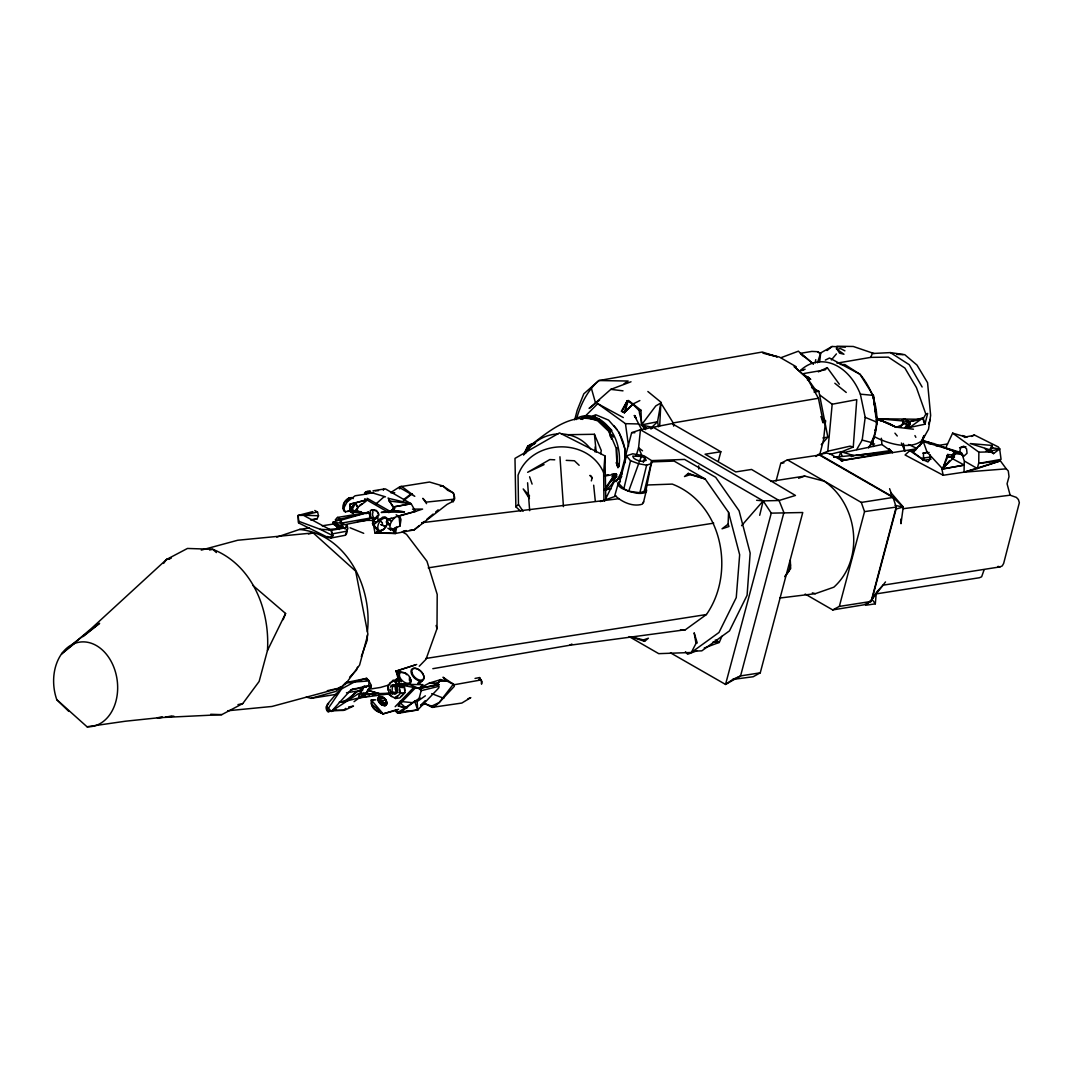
<?xml version="1.0" encoding="UTF-8"?>
<svg xmlns="http://www.w3.org/2000/svg" width="1073" height="1073" viewBox="0 0 1073 1073"><rect width="100%" height="100%" fill="white"/><g stroke="black" fill="none" stroke-linecap="round" stroke-linejoin="round"><path stroke-width="1.5" d="M419.248 666.226L425.994 659.291L436.993 628.684L437.207 594.442L426.96 561.259L406.493 534.314L402.201 531.846M916.168 449.681L909.797 450.687L905.075 454.965L943.207 475.259L964.05 472.174L964.265 460.988L961.609 452.739L943.569 447.267L962.897 454.684L955.815 453.651L952.623 457.071M367.342 635.042L367.288 639.991L361.306 656.596M367.368 631.742C372.747 588.165 347.035 534.18 299.528 529.445L276.794 537.13M945.89 447.481L952.636 433.143L978.871 452.162L978.75 462.825L977.315 468.525L964.05 472.174L1006.259 468.847L1008.285 470.98L1009.022 476.64L1007.064 483.802L1010.149 495.19L1016.386 497.403L1018.398 499.535L1019.35 502.687L1003.657 563.419L1002.236 565.927L999.956 566.906L883.24 585.147M328.687 703.633L326.205 706.691A4.346 3.179 82.6 0 0 326.889 710.447L331.396 711.426L350.978 689.818L366.161 686.988L368.897 685.473L368.964 680.939L366.698 678.324L345.895 682.616L341.013 687.324L341.536 688.92L326.889 710.447L328.043 711.721L336.117 709.79M343.44 524.965L341.254 523.141L341.308 520.083L338.894 517.91L337.499 517.441L335.259 519.828L337.982 520.405L338.894 517.91L342.488 527.916M868.634 447.843C874.857 439.729 876.896 428.717 876.802 418.564L872.953 395.012L859.983 374.262L844.88 364.565L840.159 364.431M728.098 524.187L722.049 528.801L728.969 526.494L728.098 524.187L728.58 512.411L705.189 478.987L674.112 461.082L651.311 461.9M377.361 518.018L377.455 515.764L372.532 521.263L374.289 524.295M382.296 698.215L379.775 696.685L378.836 701.635L385.127 705.457C389.003 701.353 384.402 696.457 379.775 696.685L378.662 701.822L381.089 704.465L383.665 705.243M397.372 678.485L396.004 684.105L397.198 678.673C393.255 682.844 397.882 687.659 402.536 687.431L402.482 686.143A4.171 2.441 44 0 1 399.035 686.68M409.39 680.309L409.537 677.559L410.905 680.295L410.798 682.736L409.175 684.426L399.679 684.802L396.433 683.434L402.71 687.243L403.327 685.419L400.537 685.701L402.71 687.243L403.18 684.775M404.105 685.03L404.977 692.581L399.853 697.893L395.481 698.483L389.123 694.754L388.198 686.519M399.344 692.501L399.438 688.195M594.992 451.881L595.207 446.904M620.435 481.442A14.794 5.097 14.9 0 0 622.018 488.483L628.657 491.219L639.87 492.735L644.269 491.354L651.821 460.733L643.948 455.77L632.721 453.799L626.471 455.851L619.161 483.977L623.842 488.778L628.657 491.219L636.222 493.151A14.794 5.097 14.9 0 0 646.201 489.167L651.821 460.733M659.694 426.021L660.861 402.979L655.804 405.902L641.466 424.948L645.597 429.589M326.889 710.447L327.238 704.425L345.895 682.616L368.964 680.939M392.383 686.13L392.047 691.803L396.313 692.729A4.077 3.004 82.3 0 0 396.648 687.055A4.077 3.004 82.3 0 0 392.383 686.13L395.749 686.921A4.077 3.004 82.3 0 1 396.554 685.567M327.372 536.473L330.806 538.056A4.346 3.179 79.6 0 0 332.778 535.642L331.463 530.303L328.553 529.526L345.318 527.862L347.263 525.569L341.254 523.141L332.898 522.457L339.216 529.526M870.941 443.645L874.817 436.912A48.379 24.558 30.2 0 0 922.512 439.957L928.507 429.28L930.64 415.385L927.568 382.699L916.959 365.048L904.754 354.694L890.416 352.601L872.376 353.513L870.699 357.376L836.967 363.13M840.883 452.095L853.263 447.052L856.764 399.639L832.179 404.226L819.799 395.025M603.951 500.206L603.656 472.71L604.931 455.891L559.489 432.875L514.986 458.386L515.872 506.832L520.7 511.217M628.684 400.578L640.983 410.248C636.463 409.256 642.915 420.764 641.466 424.948L647.14 428.449M367.771 689.349L367.409 693.949L362.366 695.572L354.036 701.675M312.86 511.593L298.146 515.416L298.415 522.833L328.7 537.801L332.778 535.642L330.672 529.941L303.23 515.201L317.528 512.009L318.493 515.764L317.058 518.903L310.982 520.164M605.534 490.227A39.5 29.065 80.3 0 0 616.841 474.722C615.902 472.281 615.915 477.083 612.026 476.707M363.103 689.067C354.72 691.455 349.691 699.234 341.683 702.279L358.798 697.919L359.053 695.009M885.507 581.928L872 599.284L865.549 605.279L875.313 603.831L876.333 592.35L883.28 585.013M820.295 454.402L827.793 451.21L832.179 404.226M379.775 699.274C378.93 701.89 383.839 702.587 385.127 705.457L386.32 700.025L385.127 705.457M819.692 361.775L820.684 352.937L832.085 346.485L845.39 347.102M870.686 443.538C882.744 421.005 875.85 393.013 859.983 374.262L829.509 358.006L825.338 360.072M379.788 532.745L375.014 533.053L383.732 529.137L385.851 526.414A7.9 4.56 -60 0 0 386.723 517.924L384.979 516.878L382.632 517.226L373.431 524.791L375.014 533.053L395.441 533.469L414.165 529.874L447.146 504.35L453.182 501.265L454.509 496.893L453.369 492.976L442.854 485.948L429.522 482.032L399.786 486.766L390.532 492.695M856.656 449.6L862.182 440.078L865.2 417.384L860.358 394.167A53.315 39.245 80.3 0 0 800.378 370.547M889.597 488.684L891.1 492.896L903.251 507.006L900.985 523.691L900.757 519.184M363.988 679.155L368.508 680.134L371.338 685.513L365.142 694.365L358.798 697.919L363.076 686.68L360.944 692.621L362.366 695.572M815.239 362.875L815.748 359.656M600.706 453.705L601.269 450.486L594.429 434.283L567.899 434.699M618.504 482.448L614.869 495.324C621.549 501.936 632.949 507.261 642.338 504.136L643.599 501.668M396.688 527.017L395.441 533.469L376.529 532.396L378.93 531.215L373.431 524.791L380.164 518.956M387.849 528.211L390.652 529.982L400.001 526.052L400.994 519.533L400.149 517.32L396.165 514.785M984.089 569.857L981.634 576.791L979.354 577.757L875.796 593.946M623.842 488.778L630.522 460.719L626.471 455.851M643.411 502.741L646 491.903M759.697 515.295L763.185 500.89L640.447 429.736L631.662 432.66L619.416 479.269M639.87 492.735L646.643 465.146L651.687 463.549M628.322 400.484L627.262 400.833L624.365 412.676L633.7 403.582M576.349 419.556C580.359 404.964 587.239 390.559 598.922 380.539L762.299 352.024L777.295 356.826L762.93 353.138M819.96 453.772L823.554 439.89L825.566 420.911L820.845 416.632M574.779 419.556L577.194 410.302L583.806 393.831L598.922 380.539L628.148 381.036L624.057 383.758M625.009 412.408L628.027 400.739M383.329 490.294L383.651 489.087L385.462 488.926L411.16 503.733L415.492 511.392L422.601 509.085L412.555 509.139M418.886 699.341L420.951 691.508M670.477 652.84L725.536 684.426L732.819 679.424L753.192 676.741L760.261 672.825L802.752 512.518L771.272 513.135L763.185 500.89L756.613 500.273M790.533 564.854L788.87 571.118L784.98 576.496M855.704 455.502L889.168 450.754L889.074 448.822L889.168 450.754L892.548 452.538L889.557 449.292M591.33 480.892L592.175 477.726L590.539 475.473M718.32 461.229L720.841 451.746L671.98 423.58L640.447 429.736L638.583 447.736L636.195 455.663M776.074 481.012L780.768 463.335L787.408 459.848L819.504 455.046L893.058 497.443L896.21 507.073L871.102 601.443L864.141 604.77L832.702 609.92L805.179 594.053M771.272 513.135L725.536 684.426L740.571 675.91L760.261 672.825M832.702 609.92L839.327 606.419L864.543 511.62L861.284 502.419L787.408 459.848M875.313 603.831L872 599.284L896.089 509.004L903.251 507.006L891.462 496.088L820.979 455.395L818.176 454.536L816.03 456.494M252.799 585.348L285.579 613.474L267.459 650.506L259.13 681.462L242.753 703.58L221.762 714.645L157.315 717.757L162.211 717.26M643.344 462.396L644.618 457.795L641.413 456.481L632.748 456.105L633.446 457.715A6.907 2.387 14.9 0 0 641.802 461.31L646.228 460.344L644.618 457.795M821.422 417.826L822.924 422.682L825.566 420.911L823.34 422.628L818.417 398.257L807.406 378.514L807.902 376.757L810.571 379.292L807.312 379.788M330.806 538.056L345.251 535.279L347.813 528.6L347.263 525.569L344.902 528.895M391.39 528.157L395.441 533.469L394.113 531.819L395.414 527.433M924.457 435.477L920.634 444.624M817.478 362.781L820.684 352.937M357.899 507.529L357.108 509.943L352.95 513.001L350.643 508.642L355.565 503.157L357.899 507.529L352.95 513.001L352.816 510.212L353.299 511.244L350.643 508.642L352.387 509.031L355.565 503.157M928.722 443.645L931.954 443.659L924.081 440.641L923.317 441.674L927.032 452.041L942.63 468.861L947.647 454.496L952.073 455.019L954.407 457.004L941.906 469.196L943.207 475.259M357.497 667.165L356.41 670.182L349.583 677.251M628.657 491.219L638.636 463.737L646.643 465.146M922.512 439.957L923.625 436.899M617.9 467.184L618.517 466.326L616.64 461.739M283.178 619.658L285.579 613.474M622.058 473.367L619.684 479.336A37.515 27.616 80.3 0 0 621.106 476.855M919.682 446.167L923.826 435.732M928.574 423.808L930.358 419.328M839.113 456.266L840.977 451.653L844.706 452.337L881.952 444.544L892.226 451.988M638.998 462.409L641.413 456.481M400.001 526.052L399.062 516.435L396.031 516.757C392.007 519.708 388.305 524.871 390.652 529.982M410.905 680.295L409.175 684.426L399.679 684.802L396.433 683.434M420.039 697.866L398.606 712.056C398.204 714.672 395.159 711.453 395.696 709.991L383.128 713.867L377.589 711.345M952.985 458.976L964.305 465.092L942.63 468.861L947.821 456.508L947.647 454.496M704.223 648.038L719.272 642.405L721.888 636.302M350.791 510.185L345.479 511.915L343.682 510.842L343.561 508.562L349.141 497.926L351.488 497.577L353.245 498.65M523.731 454.939L527.916 445.966L535.44 442.613M901.052 426.678L903.198 422.185L902.165 419.758L904.794 419.141L909.689 421.595L919.574 419.878M604.528 501.145L613.877 482.246L621.777 476.533M432.835 668.68L569.629 645.275L685.379 629.757L706.423 614.534C735.796 572.593 722.344 503.371 672.275 484.097L647.475 484.983M639.709 411.147L632.721 404.145L627.262 400.833L621.334 411.294L624.365 412.676L632.721 404.145L639.857 400.551M523.584 454.644L527.916 445.966L535.494 443.109M622.152 411.066L627.262 400.833M525.69 453.275L529.418 445.952L534.528 444.088M629.086 636.571L658.742 653.658L691.32 652.491L696.001 643.398L694.151 632.802L697.222 642.942L696.001 643.398M913.445 429.2L895.968 427.134L876.802 418.564L909.689 421.595L906.564 427.658L909.716 427.43L924.966 424.224L927.649 413.454L925.838 414.124L922.86 419.315L923.062 417.84L909.689 421.595L896.089 427.403M971.521 436.443L974.11 434.86L998.373 446.985L999.66 448.93L993.544 453.624L989.99 449.855L970.26 443.565L991.935 445.429L988.756 451.585L992.579 447.897L999.66 448.93L1001.069 459.338L978.67 463.442L1000.398 460.88L1006.259 468.847M453.275 501.614L451.827 500.836L453.275 501.614L454.737 498.623L453.369 492.976L447.723 490.307L442.854 485.948L440.319 486.27M616.264 481.629L621.844 471.624M370.386 491.206L367.154 491.421L365.598 494.17L355.123 495.78L347.478 501.587M908.563 427.041L910.199 424.211L909.689 421.595M475.044 678.431L479.564 677.573L481.281 680.322L481.536 684.172L482.059 681.503L480.637 680.014L454.174 684.748L447.052 681.1L440.815 679.598L438.012 683.125L434.847 684.011M874.683 430.421L876.319 427.604M905.156 427.43L906.819 424.586L910.199 424.211M416.7 664.482L396.125 671.108L399.679 684.802L419.02 688.45L422.923 684.641L409.175 684.426L419.02 688.45L421.3 690.65L439.098 686.264L438.763 687.954L417.759 709.95L400.39 712.003L398.15 713.183L399.786 713.035L414.594 701.192L417.129 701.541L425.364 695.814M868.687 447.521L870.176 445M388.05 498.02L393.59 508.307L391.082 511.07L381.237 512.425L404.414 511.821L394.18 510.493L391.082 511.07L404.414 511.821M607.036 487.155L615.084 473.984L612.616 476.13L615.084 473.984L606.366 486.726M524.871 453.785L530.88 444.142M872 599.284L875.474 593.745M404.172 693.212L401.141 696.364M395.642 688.088L397.225 685.768M371.338 685.513L365.142 694.365L364.646 697.155L358.798 697.919L364.874 695.224L364.646 697.155L395.038 693.064L367.409 693.949L375.416 693.923M784.859 576.617L790.68 568.556L790.291 560.227M394.18 510.493L394.086 506.832L411.16 503.733L388.775 498.395L389.123 500.97L394.77 508.481L393.59 508.307M163.579 563.419L166.463 559.516L187.467 548.451L212.762 549.296C252.638 565.015 270.061 610.108 267.459 650.506M345.144 684.601L359.576 665.086L367.918 634.13L355.673 571.171L313.222 532.919L237.696 540.255L201.281 550.1M334.494 523.597L333.757 524.523L335.862 525.354M395.481 698.483L400.618 693.171L404.977 692.581M831.36 359.938L836.417 353.902M942.63 468.861L949.578 460.572M821.261 444.651L827.833 437.1L818.847 391.256L811.564 387.568M741.577 525.69L763.185 500.89L779.065 500.501L795.442 495.458L751.556 469.451L735.796 471.919L705.082 454.214L720.841 451.746M644.269 491.354L646.201 489.167M397.372 679.813L393.013 680.403L389.687 683.447L387.889 685.714L388.024 690.301M367.154 491.421L364.512 493.03L365.598 494.17L373.659 492.413M420.589 705.471L425.216 700.669M340.49 686.666L335.929 691.388L310.888 698.349L306.301 697.034M395.159 706.705L414.366 686.827M417.759 683.327L420.012 680.979L422.386 680.671A7.9 4.641 44 0 0 419.811 670.437A7.9 4.641 44 0 0 410.999 671.577A7.9 4.641 44 0 0 420.012 680.979M398.66 705.229L415.613 687.686M419.006 684.185L422.386 680.671M839.327 384.228L827.256 367.637L825.083 369.877L803.851 373.525M924.081 440.641L912.788 451.974L923.558 459.995L927.944 461.926L930.211 459.016L929.889 454.617M586.006 415.399L597.755 403.689L623.319 417.558M348.376 699.542L355.083 692.917M580.828 419.315L583.082 417.169L590.834 416.74L588.098 418.322L590.834 416.74M345.774 708.354L343.508 710.42L332.496 710.554L328.043 711.721M963.487 456.535L967.041 453.302L966.585 448.903L963.809 446.18L960.711 447.361L959.651 452.176L962.535 455.448M582.29 419.436L584.718 417.223L598.291 420.294L609.88 431.333L611.516 439.165M515.872 506.832L518.474 504.471L518.058 475.205C531.269 438.683 588.312 437.019 603.656 472.71M171.211 558.228L166.463 559.516L91.607 628.268L61.55 653.94L75.512 642.7M375.724 504.189L384.161 496.651M631.018 381.773L610.819 389.365L589.131 408.451L599.566 400.162M688.262 473.394L684.494 476.546L690.288 474.615L705.189 478.987L688.262 473.394L690.288 474.615M419.221 525.663L414.165 529.874L409.537 530.317M421.756 523.557L424.278 521.451M426.799 519.345L433.116 514.074M435.651 511.969L438.173 509.863M630.75 636.772L644.591 641.346L648.4 638.207L643.438 639.977L632.399 637.013M390.652 511.15L394.462 508.066M403.327 500.876L412.206 493.687M83.131 636.571L99.628 623.292L71.757 644.752M827.055 350.536L832.085 346.485M394.086 506.832L411.16 503.733L389.123 500.97M404.092 499.186L410.597 494.264M366.201 501.118L357.631 507.368L355.337 503.022L350.147 504.069L350.388 511.62L352.722 512.881L350.415 508.508L350.147 504.069L367.114 499.736L355.337 503.022L350.415 508.508L350.388 511.62L361.99 512.451M691.32 652.491L718.99 632.48L736.252 597.594L739.659 554.754L728.58 512.411M530.075 445.671C548.987 431.319 572.15 410.892 597.768 420.898L609.169 431.762L616.009 447.978L617.109 465.803L616.358 462.57M909.716 427.43L923.062 417.84L924.966 424.224L923.384 420.536M349.141 497.926L344.54 502.365L343.561 508.562L345.479 511.915M347.759 511.539L350.227 509.823M352.99 509.863L350.388 511.62L361.145 511.7M359.522 505.477L362.124 503.72M348.551 707.013L353.486 706.074L344.889 710.085L332.496 710.554L357.926 693.99L360.944 692.621L365.142 694.365L363.895 692.514M915.336 450.311L912.788 451.974L923.317 441.674L955.171 451.183L955.815 453.651M635.927 417.786L634.398 415.533L636.088 417.907M650.868 428.999L653.484 427.43L779.065 500.501L783.894 512.572L740.571 675.91L732.819 679.424M345.788 524.456L367.073 520.137L370.735 517.977L368.629 512.277L337.499 517.441M380.392 700.776L378.836 701.635L381.559 702.185M389.968 683.125L392.517 681.717M395.038 697.302L397.573 695.894M569.629 645.275L571.869 644.041M341.536 688.92L355.069 681.623L366.698 678.324M439.072 684.587L419.02 688.45L439.072 684.587L429.455 683.018L419.02 688.45L422.185 687.565M365.92 513.712L368.629 512.277L339.135 519.412L341.308 520.083L368.629 512.277M818.337 371.875L827.256 367.637M401.812 683.796L399.679 684.802L399.236 679.088L396.125 671.108L415.117 664.992M544.051 464.609L527.634 472.294L549.832 459.566L554.741 459.807M613.863 476.077L616.479 474.226M581.687 419.114L584.409 417.88M385.368 699.985L381.505 701.085M927.032 452.041L923.464 453.571L923.558 459.995L909.797 450.687M802.148 370.48L805.126 369.219M359.428 690.636L362.03 689.55M338.263 528.09L332.898 522.457L337.982 520.405M613.904 477.767L616.895 476.573M593.315 415.761L595.797 414.782L608.592 420.133L616.975 429.643M467.949 698.738L470.792 697.638L461.819 703.056L432.111 707.348L425.686 704.009L422.48 703.687M781.184 357.617L798.433 351.166L803.529 356.571M696.699 650.868L687.659 654.248L685.432 651.754M622.367 411.321L624.365 412.676M600.37 501.587L616.076 496.048M798.594 478.25L804.763 476.077L824.319 481.227C857.89 504.243 864.959 559.248 833.842 587.186L815.332 593.677L779.695 598.05M386.816 519.694L391.337 518.219M376.529 532.396L381.264 530.853M851.224 456.642L854.108 455.73L840.977 451.653L830.153 454.295M964.05 472.174L1000.398 460.88L977.315 468.525L964.761 461.283M833.815 457.219L891.14 451.948L892.548 452.538L889.168 450.754M386.897 519.734L394.837 517.414M398.016 516.489L415.492 511.392L413.534 509.89M355.351 688.544L350.978 689.818L368.897 685.473M389.955 684.681L380.472 687.444L369.139 689.228M396.017 710.353L383.128 713.867C377.361 711.493 370.037 707.496 371.338 700.079L372.881 699.824M340.047 688.061L271.979 706.463L227.65 710.769M400.39 515.335L415.492 511.392M311.116 519.667L317.058 518.903M990.312 451.21L999.66 448.93M827.793 451.21L850.057 446.153L853.263 447.052M398.539 709.347L395.696 709.991L398.606 712.056M332.496 710.554L335.701 709.843M527.916 445.966L531.014 445.282M166.463 559.516L169.655 558.818M209.57 549.993L212.762 549.296L216.411 552.568M308.434 533.978L313.222 532.919M237.965 704.639L242.753 703.58M327.252 690.73L340.02 687.914M800.176 370.681L803.409 370.024M640.983 410.248L641.466 424.948L657.534 421.729L660.861 402.979L673.214 422.923L673.67 426.129M604.045 489.65L608.565 488.792M358.798 697.919L369.501 695.908M372.572 695.344L375.63 694.768M421.072 704.867L425.686 704.009L431.681 706.114L439.246 702.52L454.281 686.371L454.174 684.748L452.632 683.447L452.927 684.748L439.246 702.52L433.868 707.281L432.111 707.348L431.091 705.739M332.898 533.764L346.861 531.189L346.351 529.338M974.405 435.33L965.62 436.939L952.636 433.143M941.906 469.196L964.305 465.092M341.254 523.141L370.735 517.977M331.463 530.303L345.318 527.862M814.099 392.088L818.847 391.256M822.911 437.945L827.833 437.1M399.786 713.035L417.759 709.95L417.129 701.541M673.214 422.923L818.417 398.257M605.226 475.339L608.512 474.776M611.784 474.212L615.057 473.662M604.568 476.077L616.036 474.118M871.397 444.49L874.589 443.954M834.043 457.339L836.94 456.857A11.843 6.009 30.2 0 0 847.375 459.566L891.14 451.948L889.074 448.822M800.565 353.312L813.321 363.895L800.565 353.312L811.845 351.408L817.519 351.689L820.349 353.232M818.176 454.536L826.666 453.101L830.167 453.959L842.734 461.202L841.031 460.679L916.382 448.863M339.269 702.104L347.116 700.803M365.424 492.051L369.984 491.313M373.015 490.817L383.651 489.087M371.419 703.834L383.128 713.867L371.338 700.079L373.927 699.663M299.528 529.445L309.225 527.889M322.141 525.824L333.448 524.013M922.874 460.424L931.069 459.123M780.768 463.335L783.947 462.839M936.045 445.778L947.513 443.981M959.557 447.776L965.928 446.77M770.629 481.401L804.763 476.077M428.234 567.858L713.719 523.155M861.284 502.419L893.058 497.443M425.887 658.46L706.423 614.534M839.327 606.419L871.102 601.443M310.888 698.349L336.788 694.285M346.485 692.769L362.674 690.234M922.498 458.238L930.747 456.964M402.093 684.453L399.679 684.802L404.253 683.769L407.11 684.668M864.543 511.62L896.21 507.073M87.007 726.756A42.625 31.788 82.3 0 0 117.158 680.121A42.625 31.788 82.3 0 0 75.767 643.035A42.625 31.788 82.3 0 0 56.789 699.69L87.007 726.756L125.434 721.217L162.533 717.341M357.537 521.491L367.073 520.137M604.354 489.892L610.698 489.006M903.386 508.669L1010.149 495.19M351.957 512.881L353.741 512.666L350.75 512.156L350.536 508.468L350.978 512.29M421.635 522.752L618.678 498.744M604.381 489.65L610.698 488.966M454.214 499.186L426.209 502.137L422.869 498.328L426.558 503.68M391.94 492.99L394.73 492.708M922.74 453.114L929.151 452.444M165.765 717.005L173.839 716.16M406.506 711.251L409.658 710.93M165.47 716.938L171.988 716.281M403.368 530.92L406.452 530.625M380.741 694.083L395.038 693.064M857.34 455.502L863.805 455.032M375.242 490.857L378.474 490.643M371.338 700.079L375.778 699.837M652.035 460.599L684.614 459.432L715.691 477.337L739.082 510.775L750.161 553.105L747.09 595.274L729.492 630.844L701.822 650.842L695.317 651.083M680.416 629.931L685.379 629.757M978.871 452.162L990.714 451.881L993.544 453.624M439.085 681.275L447.052 681.1L443.028 677.224L454.174 684.748M870.699 357.376L888.364 357.148L904.901 368.079L916.436 387.594L925.838 414.124M345.895 682.616L350.482 682.562M302.72 515.375L298.146 515.416L298.831 522.685M362.58 520.378L373.981 520.351M919.588 419.275L877.07 418.725L881.067 421.206M631.662 432.66L634.84 432.727M633.861 404.172L632.721 404.145C634.733 403.676 632.279 403.287 633.727 404.481M597.755 403.689L625.465 423.661L638.717 423.956M381.264 697.732L382.618 697.772M383.705 702.909L385.059 702.936M210.684 714.283L221.762 714.645M896.666 354.385L903.131 354.64M303.23 515.201L318.493 515.764M566.209 460.357L574.404 460.76L579.138 465.28M712.941 642.07L719.272 642.405L716.63 640.393M298.549 521.223L320.197 529.284L330.672 529.941M351.528 508.964L352.387 509.031M860.358 394.167L873.382 395.374L876.856 420.75L872.953 395.012M400.001 701.407L412.85 702.708M375.496 521.693L372.76 521.384L377.683 515.898L378.085 520.459M610.819 389.365L623.011 390.84M925.315 441.62L934.154 443.632L956.848 452.363M986.114 451.036L990.714 451.881L989.99 449.855M407.472 707.737L398.083 705.994L405.674 707.724L399.612 702.319M895.056 505.41L903.251 507.006M641.466 424.948L651.861 427.228L657.534 421.729L658.554 426.759M766.471 353.902L779.4 357.041L796.26 366.765M478.813 679.343L480.999 679.893M812.328 592.886L815.332 593.677M862.182 440.078L872.255 442.76M998.038 566.383L999.956 566.906M369.327 690.824L380.218 693.909L368.482 690.462M405.245 672.892L400.712 672.422A6.907 4.064 44 0 0 402.375 680.765A6.907 4.064 44 0 0 410.57 681.61A6.907 4.064 44 0 0 405.245 672.892M415.975 710.286L417.759 709.95L414.594 701.192M368.227 491.622L385.475 496.839M967.108 437.06L962.548 435.558L964.962 437.543M874.012 353.54L853.263 346.472L836.953 346.244L836.39 348.859L843.968 354.238L839.623 353.191L837.208 349.369L840.427 348.537L844.907 350.844M630.522 460.719L638.636 463.737M431.735 693.627L443.739 698.295M350.08 527.782L363.707 533.321M865.2 417.384L876.99 422.212M339.846 528.224L332.898 522.457L343.347 526.763M928.132 441.969L931.954 443.659M908.523 444.504L917.066 448.487M399.102 672.543L396.125 671.108L397.627 673.683M364.096 685.982L366.161 686.988M320.197 529.284L332.778 535.642M358.006 510.922L362.339 513.216M369.541 517.025L373.86 519.319L370.587 516.623L370.346 510.533L372.344 509.715L376.154 510.332L378.501 513.538L378.621 515.523A4.077 2.991 80 0 0 375.188 510.668L372.344 509.715L372.988 512.277A4.077 2.991 80 0 0 373.055 516.569A4.077 2.991 80 0 0 376.006 518.769M947.097 455.703L949.967 457.272M314.751 510.493L317.528 512.009M332.898 522.457L342.797 527.956M383.423 702.252L382.055 701.487L381.787 699.569M367.167 498.315L390.357 511.486M386.374 522.336L390.156 524.482L387.393 522.779M364.78 498.744L388.922 512.666M715.248 640.018L719.272 642.405M387.581 518.956L391.471 521.29M374.289 525.757L372.411 523.316L373.096 525.032M377.186 530.156L373.431 524.791L378.93 531.215M396.38 684.225L402.536 687.431M378.662 701.822L384.939 705.632L385.878 700.696A5.432 3.192 44 0 1 383.437 705.538A5.432 3.192 44 0 1 377.817 698.697A5.432 3.192 44 0 1 384.362 698.845M890.416 352.601L909.233 364.686L922.123 386.991M903.198 422.185L906.819 424.586M817.519 351.689L820.067 353.419M803.771 374.45L810.571 379.292M393.013 680.403L398.083 684.695M984.746 448.487L987.75 450.808M642.526 450.808L638.583 447.736L641.721 455.153M834.834 383.235L846.248 392.45M647.864 391.497L661.236 402.455M806.722 377.629L794.141 366.537L807.406 378.514M589.801 475.46L592.175 477.726M56.789 699.69L68.766 711.372M406.654 674.689L404.722 672.771L396.125 671.108L398.177 673.804M389.459 694.325L391.833 696.685M328.284 708.153L331.396 711.426M529.552 495.927L523.195 488.939L529.445 498.556M380.955 700.682L382.176 702.064M643.438 639.977L644.591 641.346M894.936 433.17L897.269 435.987M399.236 679.088L401.436 681.771M386.32 521.518L389.365 525.502M392.155 529.23L394.113 531.819M807.526 378.662L816.727 391.524M420.308 687.766L421.3 690.65M518.474 504.471L523.074 511.258M396.259 683.622L397.546 685.634M384.764 698.483L385.931 699.904M635.994 418.296L634.398 415.533L641.895 430.058M914.947 435.584L915.859 437.328M479.564 677.573L480.637 680.014M901.374 443.028L904.673 450.526M617.002 461.752L618.933 466.326L617.954 467.613L618.933 466.326A39.5 29.065 80.3 0 0 606.768 425.096A39.5 29.065 80.3 0 0 574.578 419.623M618.96 432.178L624.821 448.501L624.982 462.745M529.579 476.788L532.101 484.097M591.33 388.118L595.488 402.885M436.107 625.479L436.993 628.684M404.119 685.365L404.856 690.717M991.935 445.429L992.579 447.897M399.518 688.718L400.618 693.171M609.169 431.762L610.309 436.631M616.452 462.678L617.109 465.803L616.827 447.79M840.977 451.653L841.929 456.307M379.601 696.873L380.204 699.904M903.359 443.417L904.861 451.331M625.465 423.661L628.55 446.301M891.1 492.896L891.462 496.088M873.382 395.374L875.796 416.244M876.172 419.463L876.721 424.278M593.677 485.197L595.3 501.185M594.429 434.283L596.186 452.041M881.349 438.267L881.952 444.544M529.66 510.668L527.594 482.783M559.945 456.763L563.446 506.644M873.006 438.937L873.449 446.502M379.775 696.685L379.829 697.973A4.171 2.441 44 0 1 383.289 697.437M604.931 455.891L605.816 499.334M698.697 465.843L698.738 469.075M404.199 686.13A5.432 3.192 44 0 1 396.943 684.574A5.432 3.192 44 0 1 398.07 678.659M379.574 712.016A6.907 4.064 44 0 1 373.552 708.368A6.907 4.064 44 0 1 371.754 702.52M346.861 531.189A4.346 3.179 79.6 0 1 345.694 534.944M343.588 509.675A6.907 3.997 -60 0 1 344.339 502.258A6.907 3.997 -60 0 1 350.402 498.06M395.857 690.704A4.936 3.621 82.3 0 1 395.736 686.438M393.08 694.244A4.936 3.621 82.3 0 1 390.129 689.268M390.424 687.163A4.936 3.621 82.3 0 1 396.554 686.64A4.936 3.621 82.3 0 1 394.703 694.352M397.935 692.782A4.077 3.004 82.3 0 1 395.494 688.665M386.495 702.694A4.171 2.441 44 0 1 383.034 703.231M395.83 681.435A4.171 2.441 44 0 1 397.775 680.416M611.556 434.498A29.91 22.01 80.3 0 1 613.26 437.113M592.323 416.512A37.515 27.616 80.3 0 1 595.435 416.378M613.756 425.646A37.515 27.616 80.3 0 1 625.479 455.837M604.783 424.613A31.882 23.472 80.3 0 1 611.878 430.461M615.339 476.975A31.882 23.472 80.3 0 1 610.752 481.656M526.91 451.746A37.515 34.966 -4.7 0 1 558.054 433.921M561.42 433.908A37.515 34.966 -4.7 0 1 590.472 448.943M952.073 455.019L951.563 458.211L955.171 451.183L952.073 455.019M399.786 486.766L399.397 488.805L400.725 488.255L414.782 496.33L401.678 486.418L399.786 486.766M440.815 679.598L438.012 683.125L429.455 683.018L440.815 679.598M954.407 457.004L953.24 457.702L947.821 456.508L954.407 457.004M599.002 418.966L584.597 416.445L598.466 419.583L610.309 430.863L599.002 418.966L600.263 422.024L599.002 418.966M371.124 687.002L368.119 686.277L371.124 687.002M386.065 526.521L381.063 524.697L386.065 526.521M889.53 423.661L877.07 418.725L895.968 427.134L889.53 423.661M382.457 523.074L381.398 522.068L382.457 523.074M382.779 530.022A6.907 3.997 -60 0 0 386.816 519.091A6.907 3.997 -60 0 0 378.353 524.228A6.907 3.997 -60 0 0 382.779 530.022M412.112 673.133A7.31 4.292 44 0 0 422.36 679.88A7.31 4.292 44 0 0 419.1 669.767A7.31 4.292 44 0 0 412.112 673.133M378.219 700.32A5.432 3.192 44 0 0 385.851 705.216A5.432 3.192 44 0 0 383.276 697.678A5.432 3.192 44 0 0 378.219 700.32"/></g></svg>
